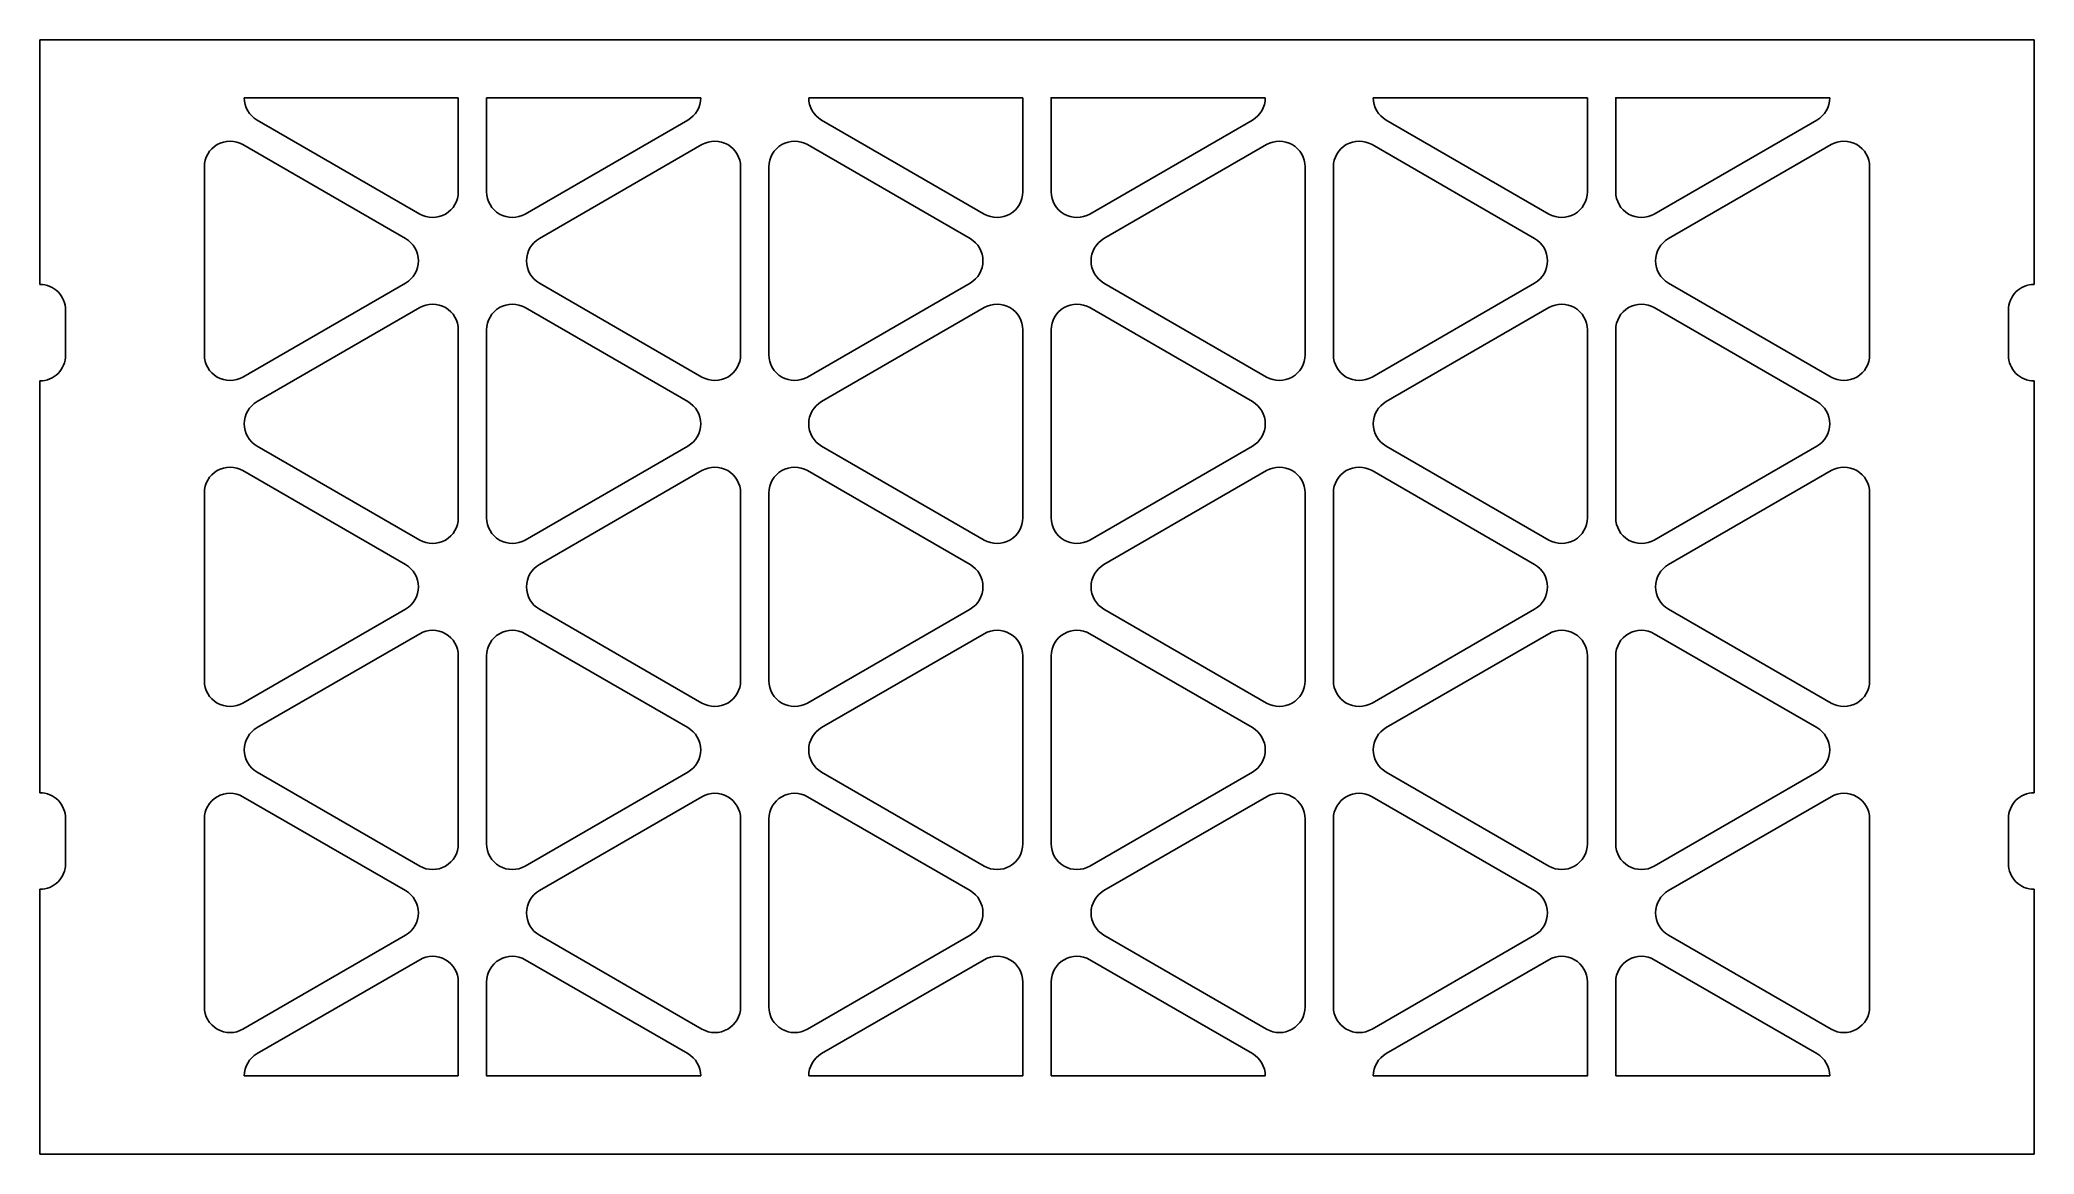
# Model space of a CAD drawing. Header units: millimetres. Extents: x 28 to 183, y 105 to 192.
import ezdxf

# ---------------------------------------------------------------- set-up
doc = ezdxf.new("R2010")
doc.units = ezdxf.units.MM
doc.layers.add('Layer_1', color=7, linetype='CONTINUOUS')

msp = doc.modelspace()

# ---------------------------------------------------------------- linework, layer by layer
at = {"layer": 'Layer_1', "color": 7}
for points in [[(182.5396, 172.856001), (182.5396, 191.856), (27.5396, 191.856), (27.5396, 172.856001)], [(43.421739, 187.356001), (60.061049, 187.356001)], [(60.061049, 187.356001), (60.061049, 180.058692)], [(62.261049, 187.356001), (78.900359, 187.356001)], [(62.261049, 180.058692), (62.261049, 187.356001)], [(87.300359, 187.356001), (103.939669, 187.356001)], [(103.939669, 187.356001), (103.939669, 180.058692)], [(106.139669, 180.058692), (106.139669, 187.356001), (122.77898, 187.356001)], [(131.17898, 187.356001), (147.81829, 187.356001)], [(147.81829, 187.356001), (147.81829, 180.058692)], [(150.01829, 180.058692), (150.01829, 187.356001), (166.6576, 187.356001)], [(57.061049, 178.326641), (44.421739, 185.62395)], [(77.900359, 185.62395), (65.261049, 178.326641)], [(100.939669, 178.326641), (88.300359, 185.62395)], [(121.77898, 185.62395), (109.139669, 178.326641)], [(144.81829, 178.326641), (132.17898, 185.62395)], [(165.6576, 185.62395), (153.01829, 178.326641)], [(43.321739, 183.718694), (55.961049, 176.421385)], [(66.361049, 176.421385), (79.000359, 183.718694)], [(87.200359, 183.718694), (99.839669, 176.421385)], [(110.239669, 176.421385), (122.87898, 183.718694)], [(131.07898, 183.718694), (143.71829, 176.421385)], [(154.11829, 176.421385), (166.7576, 183.718694)], [(40.321739, 167.392025), (40.321739, 181.986643)], [(82.000359, 181.986643), (82.000359, 167.392025)], [(84.200359, 167.392025), (84.200359, 181.986643)], [(125.87898, 181.986643), (125.87898, 167.392025)], [(128.07898, 167.392025), (128.07898, 181.986643)], [(169.7576, 181.986643), (169.7576, 167.392025)], [(55.961049, 172.957283), (43.321739, 165.659974)], [(79.000359, 165.659974), (66.361049, 172.957283)], [(99.839669, 172.957283), (87.200359, 165.659974)], [(122.87898, 165.659974), (110.239669, 172.957283)], [(143.71829, 172.957283), (131.07898, 165.659974)], [(166.7576, 165.659974), (154.11829, 172.957283)], [(29.5396, 170.856001), (29.5396, 167.356001)], [(44.421739, 163.754718), (57.061049, 171.052028)], [(65.261049, 171.052028), (77.900359, 163.754718)], [(88.300359, 163.754718), (100.939669, 171.052028)], [(109.139669, 171.052028), (121.77898, 163.754718)], [(132.17898, 163.754718), (144.81829, 171.052028)], [(153.01829, 171.052028), (165.6576, 163.754718)], [(180.5396, 167.356001), (180.5396, 170.856001)], [(60.061049, 169.319977), (60.061049, 154.725358)], [(62.261049, 154.725358), (62.261049, 169.319977)], [(103.939669, 169.319977), (103.939669, 154.725358)], [(106.139669, 154.725358), (106.139669, 169.319977)], [(147.81829, 169.319977), (147.81829, 154.725358)], [(150.01829, 154.725358), (150.01829, 169.319977)], [(27.5396, 165.356001), (27.5396, 133.356001)], [(182.5396, 133.356001), (182.5396, 165.356001)], [(57.061049, 152.993308), (44.421739, 160.290617)], [(77.900359, 160.290617), (65.261049, 152.993308)], [(100.939669, 152.993308), (88.300359, 160.290617)], [(121.77898, 160.290617), (109.139669, 152.993308)], [(144.81829, 152.993308), (132.17898, 160.290617)], [(165.6576, 160.290617), (153.01829, 152.993308)], [(43.321739, 158.385361), (55.961049, 151.088052)], [(66.361049, 151.088052), (79.000359, 158.385361)], [(87.200359, 158.385361), (99.839669, 151.088052)], [(110.239669, 151.088052), (122.87898, 158.385361)], [(131.07898, 158.385361), (143.71829, 151.088052)], [(154.11829, 151.088052), (166.7576, 158.385361)], [(40.321739, 142.058692), (40.321739, 156.65331)], [(82.000359, 156.65331), (82.000359, 142.058692)], [(84.200359, 142.058692), (84.200359, 156.65331)], [(125.87898, 156.65331), (125.87898, 142.058692)], [(128.07898, 142.058692), (128.07898, 156.65331)], [(169.7576, 156.65331), (169.7576, 142.058692)], [(55.961049, 147.62395), (43.321739, 140.326641)], [(79.000359, 140.326641), (66.361049, 147.62395)], [(99.839669, 147.62395), (87.200359, 140.326641)], [(122.87898, 140.326641), (110.239669, 147.62395)], [(143.71829, 147.62395), (131.07898, 140.326641)], [(166.7576, 140.326641), (154.11829, 147.62395)], [(44.421739, 138.421385), (57.061049, 145.718694)], [(65.261049, 145.718694), (77.900359, 138.421385)], [(88.300359, 138.421385), (100.939669, 145.718694)], [(109.139669, 145.718694), (121.77898, 138.421385)], [(132.17898, 138.421385), (144.81829, 145.718694)], [(153.01829, 145.718694), (165.6576, 138.421385)], [(60.061049, 143.986643), (60.061049, 129.392025)], [(62.261049, 129.392025), (62.261049, 143.986643)], [(103.939669, 143.986643), (103.939669, 129.392025)], [(106.139669, 129.392025), (106.139669, 143.986643)], [(147.81829, 143.986643), (147.81829, 129.392025)], [(150.01829, 129.392025), (150.01829, 143.986643)], [(57.061049, 127.659974), (44.421739, 134.957283)], [(77.900359, 134.957283), (65.261049, 127.659974)], [(100.939669, 127.659974), (88.300359, 134.957283)], [(121.77898, 134.957283), (109.139669, 127.659974)], [(144.81829, 127.659974), (132.17898, 134.957283)], [(165.6576, 134.957283), (153.01829, 127.659974)], [(43.321739, 133.052028), (55.961049, 125.754718)], [(66.361049, 125.754718), (79.000359, 133.052028)], [(87.200359, 133.052028), (99.839669, 125.754718)], [(110.239669, 125.754718), (122.87898, 133.052028)], [(131.07898, 133.052028), (143.71829, 125.754718)], [(154.11829, 125.754718), (166.7576, 133.052028)], [(29.5396, 131.356001), (29.5396, 127.856001)], [(40.321739, 116.725358), (40.321739, 131.319977)], [(82.000359, 131.319977), (82.000359, 116.725358)], [(84.200359, 116.725358), (84.200359, 131.319977)], [(125.87898, 131.319977), (125.87898, 116.725358)], [(128.07898, 116.725358), (128.07898, 131.319977)], [(169.7576, 131.319977), (169.7576, 116.725358)], [(180.5396, 127.856001), (180.5396, 131.356001)], [(27.5396, 125.856001), (27.5396, 105.281204), (182.5396, 105.281204), (182.5396, 125.856001)], [(55.961049, 122.290617), (43.321739, 114.993308)], [(79.000359, 114.993308), (66.361049, 122.290617)], [(99.839669, 122.290617), (87.200359, 114.993308)], [(122.87898, 114.993308), (110.239669, 122.290617)], [(143.71829, 122.290617), (131.07898, 114.993308)], [(166.7576, 114.993308), (154.11829, 122.290617)], [(44.421739, 113.088052), (57.061049, 120.385361)], [(65.261049, 120.385361), (77.900359, 113.088052)], [(88.300359, 113.088052), (100.939669, 120.385361)], [(109.139669, 120.385361), (121.77898, 113.088052)], [(132.17898, 113.088052), (144.81829, 120.385361)], [(153.01829, 120.385361), (165.6576, 113.088052)], [(60.061049, 118.65331), (60.061049, 111.356001)], [(78.900359, 111.356001), (62.261049, 111.356001), (62.261049, 118.65331)], [(103.939669, 118.65331), (103.939669, 111.356001)], [(106.139669, 111.356001), (106.139669, 118.65331)], [(147.81829, 118.65331), (147.81829, 111.356001), (131.17898, 111.356001)], [(150.01829, 111.356001), (150.01829, 118.65331)], [(60.061049, 111.356001), (43.421739, 111.356001)], [(103.939669, 111.356001), (87.300359, 111.356001)], [(122.77898, 111.356001), (106.139669, 111.356001)], [(166.6576, 111.356001), (150.01829, 111.356001)]]:
    msp.add_lwpolyline(points, dxfattribs=at)
for points in [[(82.000359, 181.986643)], [(125.87898, 181.986643)], [(55.961049, 172.957283)], [(84.200359, 167.392025)], [(128.07898, 167.392025)], [(77.900359, 160.290617)], [(121.77898, 160.290617)], [(165.6576, 160.290617)], [(43.321739, 158.385361)], [(87.200359, 158.385361)], [(131.07898, 158.385361)], [(57.061049, 152.993308)], [(100.939669, 152.993308)], [(144.81829, 152.993308)], [(66.361049, 151.088052)], [(110.239669, 151.088052)], [(65.261049, 145.718694)], [(103.939669, 143.986643)], [(147.81829, 143.986643)], [(44.421739, 138.421385)], [(82.000359, 131.319977)], [(106.139669, 129.392025)], [(150.01829, 129.392025)], [(99.839669, 122.290617)], [(143.71829, 122.290617)], [(40.321739, 116.725358)], [(122.87898, 114.993308)], [(78.900359, 111.356001)]]:
    msp.add_lwpolyline(points, close=True, dxfattribs=at)
for points in [[(44.421739, 185.62395), (43.802937, 185.981216), (43.421739, 186.64147), (43.421739, 187.356001)], [(78.900359, 187.356001), (78.900359, 186.64147), (78.519161, 185.981216), (77.900359, 185.62395)], [(88.300359, 185.62395), (87.681557, 185.981216), (87.300359, 186.64147), (87.300359, 187.356001)], [(122.77898, 187.356001), (122.77898, 186.64147), (122.397782, 185.981216), (121.77898, 185.62395)], [(132.17898, 185.62395), (131.560178, 185.981216), (131.17898, 186.64147), (131.17898, 187.356001)], [(166.6576, 187.356001), (166.6576, 186.64147), (166.276402, 185.981216), (165.6576, 185.62395)], [(40.321739, 181.986643), (40.321739, 182.701174), (40.702937, 183.361428), (41.321739, 183.718694)], [(41.321739, 183.718694), (41.940541, 184.07596), (42.702937, 184.07596), (43.321739, 183.718694)], [(79.000359, 183.718694), (79.619161, 184.07596), (80.381557, 184.07596), (81.000359, 183.718694)], [(81.000359, 183.718694), (81.619161, 183.361428), (82.000359, 182.701174), (82.000359, 181.986643)], [(84.200359, 181.986643), (84.200359, 182.701174), (84.581557, 183.361428), (85.200359, 183.718694)], [(85.200359, 183.718694), (85.819161, 184.07596), (86.581557, 184.07596), (87.200359, 183.718694)], [(122.87898, 183.718694), (123.497782, 184.07596), (124.260178, 184.07596), (124.87898, 183.718694)], [(124.87898, 183.718694), (125.497782, 183.361428), (125.87898, 182.701174), (125.87898, 181.986643)], [(128.07898, 181.986643), (128.07898, 182.701174), (128.460178, 183.361428), (129.07898, 183.718694)], [(129.07898, 183.718694), (129.697782, 184.07596), (130.460178, 184.07596), (131.07898, 183.718694)], [(166.7576, 183.718694), (167.376402, 184.07596), (168.138798, 184.07596), (168.7576, 183.718694)], [(168.7576, 183.718694), (169.376402, 183.361428), (169.7576, 182.701174), (169.7576, 181.986643)], [(60.061049, 180.058692), (60.061049, 179.344161), (59.679851, 178.683907), (59.061049, 178.326641)], [(63.261049, 178.326641), (62.642247, 178.683907), (62.261049, 179.344161), (62.261049, 180.058692)], [(103.939669, 180.058692), (103.939669, 179.344161), (103.558471, 178.683907), (102.939669, 178.326641)], [(107.139669, 178.326641), (106.520867, 178.683907), (106.139669, 179.344161), (106.139669, 180.058692)], [(147.81829, 180.058692), (147.81829, 179.344161), (147.437092, 178.683907), (146.81829, 178.326641)], [(151.01829, 178.326641), (150.399488, 178.683907), (150.01829, 179.344161), (150.01829, 180.058692)], [(59.061049, 178.326641), (58.442247, 177.969375), (57.679851, 177.969375), (57.061049, 178.326641)], [(65.261049, 178.326641), (64.642247, 177.969375), (63.879851, 177.969375), (63.261049, 178.326641)], [(102.939669, 178.326641), (102.320867, 177.969375), (101.558471, 177.969375), (100.939669, 178.326641)], [(109.139669, 178.326641), (108.520867, 177.969375), (107.758471, 177.969375), (107.139669, 178.326641)], [(146.81829, 178.326641), (146.199488, 177.969375), (145.437092, 177.969375), (144.81829, 178.326641)], [(153.01829, 178.326641), (152.399488, 177.969375), (151.637092, 177.969375), (151.01829, 178.326641)], [(55.961049, 176.421385), (56.579851, 176.064119), (56.961049, 175.403865), (56.961049, 174.689334)], [(65.361049, 174.689334), (65.361049, 175.403865), (65.742247, 176.064119), (66.361049, 176.421385)], [(99.839669, 176.421385), (100.458471, 176.064119), (100.839669, 175.403865), (100.839669, 174.689334)], [(109.239669, 174.689334), (109.239669, 175.403865), (109.620867, 176.064119), (110.239669, 176.421385)], [(143.71829, 176.421385), (144.337092, 176.064119), (144.71829, 175.403865), (144.71829, 174.689334)], [(153.11829, 174.689334), (153.11829, 175.403865), (153.499488, 176.064119), (154.11829, 176.421385)], [(56.961049, 174.689334), (56.961049, 173.974803), (56.579851, 173.314549), (55.961049, 172.957283)], [(66.361049, 172.957283), (65.742247, 173.314549), (65.361049, 173.974803), (65.361049, 174.689334)], [(100.839669, 174.689334), (100.839669, 173.974803), (100.458471, 173.314549), (99.839669, 172.957283)], [(110.239669, 172.957283), (109.620867, 173.314549), (109.239669, 173.974803), (109.239669, 174.689334)], [(144.71829, 174.689334), (144.71829, 173.974803), (144.337092, 173.314549), (143.71829, 172.957283)], [(154.11829, 172.957283), (153.499488, 173.314549), (153.11829, 173.974803), (153.11829, 174.689334)], [(27.5396, 172.856001), (28.070033, 172.856001), (28.578741, 172.645287), (28.953814, 172.270215)], [(28.953814, 172.270215), (29.328886, 171.895142), (29.5396, 171.386434), (29.5396, 170.856001)], [(180.5396, 170.856001), (180.5396, 171.386434), (180.750314, 171.895142), (181.125386, 172.270215)], [(181.125386, 172.270215), (181.500459, 172.645287), (182.009167, 172.856001), (182.5396, 172.856001)], [(57.061049, 171.052028), (57.679851, 171.409294), (58.442247, 171.409294), (59.061049, 171.052028)], [(59.061049, 171.052028), (59.679851, 170.694762), (60.061049, 170.034508), (60.061049, 169.319977)], [(62.261049, 169.319977), (62.261049, 170.034508), (62.642247, 170.694762), (63.261049, 171.052028)], [(63.261049, 171.052028), (63.879851, 171.409294), (64.642247, 171.409294), (65.261049, 171.052028)], [(100.939669, 171.052028), (101.558471, 171.409294), (102.320867, 171.409294), (102.939669, 171.052028)], [(102.939669, 171.052028), (103.558471, 170.694762), (103.939669, 170.034508), (103.939669, 169.319977)], [(106.139669, 169.319977), (106.139669, 170.034508), (106.520867, 170.694762), (107.139669, 171.052028)], [(107.139669, 171.052028), (107.758471, 171.409294), (108.520867, 171.409294), (109.139669, 171.052028)], [(144.81829, 171.052028), (145.437092, 171.409294), (146.199488, 171.409294), (146.81829, 171.052028)], [(146.81829, 171.052028), (147.437092, 170.694762), (147.81829, 170.034508), (147.81829, 169.319977)], [(150.01829, 169.319977), (150.01829, 170.034508), (150.399488, 170.694762), (151.01829, 171.052028)], [(151.01829, 171.052028), (151.637092, 171.409294), (152.399488, 171.409294), (153.01829, 171.052028)], [(28.953814, 165.941787), (28.578741, 165.566715), (28.070033, 165.356001), (27.5396, 165.356001)], [(29.5396, 167.356001), (29.5396, 166.825568), (29.328886, 166.31686), (28.953814, 165.941787)], [(41.321739, 165.659974), (40.702937, 166.01724), (40.321739, 166.677494), (40.321739, 167.392025)], [(82.000359, 167.392025), (82.000359, 166.677494), (81.619161, 166.01724), (81.000359, 165.659974)], [(85.200359, 165.659974), (84.581557, 166.01724), (84.200359, 166.677494), (84.200359, 167.392025)], [(125.87898, 167.392025), (125.87898, 166.677494), (125.497782, 166.01724), (124.87898, 165.659974)], [(129.07898, 165.659974), (128.460178, 166.01724), (128.07898, 166.677494), (128.07898, 167.392025)], [(169.7576, 167.392025), (169.7576, 166.677494), (169.376402, 166.01724), (168.7576, 165.659974)], [(181.125386, 165.941787), (180.750314, 166.31686), (180.5396, 166.825568), (180.5396, 167.356001)], [(182.5396, 165.356001), (182.009167, 165.356001), (181.500459, 165.566715), (181.125386, 165.941787)], [(43.321739, 165.659974), (42.702937, 165.302708), (41.940541, 165.302708), (41.321739, 165.659974)], [(81.000359, 165.659974), (80.381557, 165.302708), (79.619161, 165.302708), (79.000359, 165.659974)], [(87.200359, 165.659974), (86.581557, 165.302708), (85.819161, 165.302708), (85.200359, 165.659974)], [(124.87898, 165.659974), (124.260178, 165.302708), (123.497782, 165.302708), (122.87898, 165.659974)], [(131.07898, 165.659974), (130.460178, 165.302708), (129.697782, 165.302708), (129.07898, 165.659974)], [(168.7576, 165.659974), (168.138798, 165.302708), (167.376402, 165.302708), (166.7576, 165.659974)], [(43.42174, 162.022667), (43.42174, 162.737198), (43.802937, 163.397452), (44.421739, 163.754718)], [(77.900359, 163.754718), (78.519161, 163.397452), (78.900358, 162.737198), (78.900358, 162.022668)], [(87.30036, 162.022667), (87.30036, 162.737198), (87.681557, 163.397452), (88.300359, 163.754718)], [(121.77898, 163.754718), (122.397782, 163.397452), (122.778979, 162.737198), (122.778979, 162.022668)], [(131.178981, 162.022667), (131.178981, 162.737198), (131.560178, 163.397452), (132.17898, 163.754718)], [(165.6576, 163.754718), (166.276402, 163.397452), (166.657599, 162.737198), (166.657599, 162.022667)], [(44.421739, 160.290617), (43.802937, 160.647883), (43.42174, 161.308137), (43.42174, 162.022667)], [(78.900358, 162.022668), (78.900358, 161.308137), (78.519161, 160.647883), (77.900359, 160.290617)], [(88.300359, 160.290617), (87.681557, 160.647883), (87.30036, 161.308137), (87.30036, 162.022667)], [(122.778979, 162.022668), (122.778979, 161.308137), (122.397782, 160.647883), (121.77898, 160.290617)], [(132.17898, 160.290617), (131.560178, 160.647883), (131.178981, 161.308137), (131.178981, 162.022667)], [(166.657599, 162.022667), (166.657599, 161.308137), (166.276402, 160.647883), (165.6576, 160.290617)], [(40.321739, 156.65331), (40.321739, 157.367841), (40.702937, 158.028095), (41.321739, 158.385361)], [(41.321739, 158.385361), (41.940541, 158.742627), (42.702937, 158.742627), (43.321739, 158.385361)], [(79.000359, 158.385361), (79.619161, 158.742627), (80.381557, 158.742627), (81.000359, 158.385361)], [(81.000359, 158.385361), (81.619161, 158.028095), (82.000359, 157.367841), (82.000359, 156.65331)], [(84.200359, 156.65331), (84.200359, 157.367841), (84.581557, 158.028095), (85.200359, 158.385361)], [(85.200359, 158.385361), (85.819161, 158.742627), (86.581557, 158.742627), (87.200359, 158.385361)], [(122.87898, 158.385361), (123.497782, 158.742627), (124.260178, 158.742627), (124.87898, 158.385361)], [(124.87898, 158.385361), (125.497782, 158.028095), (125.87898, 157.367841), (125.87898, 156.65331)], [(128.07898, 156.65331), (128.07898, 157.367841), (128.460178, 158.028095), (129.07898, 158.385361)], [(129.07898, 158.385361), (129.697782, 158.742627), (130.460178, 158.742627), (131.07898, 158.385361)], [(166.7576, 158.385361), (167.376402, 158.742627), (168.138798, 158.742627), (168.7576, 158.385361)], [(168.7576, 158.385361), (169.376402, 158.028095), (169.7576, 157.367841), (169.7576, 156.65331)], [(60.061049, 154.725358), (60.061049, 154.010827), (59.679851, 153.350573), (59.061049, 152.993308)], [(63.261049, 152.993308), (62.642247, 153.350573), (62.261049, 154.010827), (62.261049, 154.725358)], [(103.939669, 154.725358), (103.939669, 154.010827), (103.558471, 153.350573), (102.939669, 152.993308)], [(107.139669, 152.993308), (106.520867, 153.350573), (106.139669, 154.010827), (106.139669, 154.725358)], [(147.81829, 154.725358), (147.81829, 154.010827), (147.437092, 153.350573), (146.81829, 152.993308)], [(151.01829, 152.993308), (150.399488, 153.350573), (150.01829, 154.010827), (150.01829, 154.725358)], [(59.061049, 152.993308), (58.442247, 152.636042), (57.679851, 152.636042), (57.061049, 152.993308)], [(65.261049, 152.993308), (64.642247, 152.636042), (63.879851, 152.636042), (63.261049, 152.993308)], [(102.939669, 152.993308), (102.320867, 152.636042), (101.558471, 152.636042), (100.939669, 152.993308)], [(109.139669, 152.993308), (108.520867, 152.636042), (107.758471, 152.636042), (107.139669, 152.993308)], [(146.81829, 152.993308), (146.199488, 152.636042), (145.437092, 152.636042), (144.81829, 152.993308)], [(153.01829, 152.993308), (152.399488, 152.636042), (151.637092, 152.636042), (151.01829, 152.993308)], [(55.961049, 151.088052), (56.579851, 150.730786), (56.961049, 150.070532), (56.961049, 149.356001)], [(65.361049, 149.356001), (65.361049, 150.070532), (65.742247, 150.730786), (66.361049, 151.088052)], [(99.839669, 151.088052), (100.458471, 150.730786), (100.839669, 150.070532), (100.839669, 149.356001)], [(109.239669, 149.356001), (109.239669, 150.070532), (109.620867, 150.730786), (110.239669, 151.088052)], [(143.71829, 151.088052), (144.337092, 150.730786), (144.71829, 150.070532), (144.71829, 149.356001)], [(153.11829, 149.356001), (153.11829, 150.070532), (153.499488, 150.730786), (154.11829, 151.088052)], [(56.961049, 149.356001), (56.961049, 148.64147), (56.579851, 147.981216), (55.961049, 147.62395)], [(66.361049, 147.62395), (65.742247, 147.981216), (65.361049, 148.64147), (65.361049, 149.356001)], [(100.839669, 149.356001), (100.839669, 148.64147), (100.458471, 147.981216), (99.839669, 147.62395)], [(110.239669, 147.62395), (109.620867, 147.981216), (109.239669, 148.64147), (109.239669, 149.356001)], [(144.71829, 149.356001), (144.71829, 148.64147), (144.337092, 147.981216), (143.71829, 147.62395)], [(154.11829, 147.62395), (153.499488, 147.981216), (153.11829, 148.64147), (153.11829, 149.356001)], [(57.061049, 145.718694), (57.679851, 146.07596), (58.442247, 146.07596), (59.061049, 145.718694)], [(59.061049, 145.718694), (59.679851, 145.361428), (60.061049, 144.701174), (60.061049, 143.986643)], [(62.261049, 143.986643), (62.261049, 144.701174), (62.642247, 145.361428), (63.261049, 145.718694)], [(63.261049, 145.718694), (63.879851, 146.07596), (64.642247, 146.07596), (65.261049, 145.718694)], [(100.939669, 145.718694), (101.558471, 146.07596), (102.320867, 146.07596), (102.939669, 145.718694)], [(102.939669, 145.718694), (103.558471, 145.361428), (103.939669, 144.701174), (103.939669, 143.986643)], [(106.139669, 143.986643), (106.139669, 144.701174), (106.520867, 145.361428), (107.139669, 145.718694)], [(107.139669, 145.718694), (107.758471, 146.07596), (108.520867, 146.07596), (109.139669, 145.718694)], [(144.81829, 145.718694), (145.437092, 146.07596), (146.199488, 146.07596), (146.81829, 145.718694)], [(146.81829, 145.718694), (147.437092, 145.361428), (147.81829, 144.701174), (147.81829, 143.986643)], [(150.01829, 143.986643), (150.01829, 144.701174), (150.399488, 145.361428), (151.01829, 145.718694)], [(151.01829, 145.718694), (151.637092, 146.07596), (152.399488, 146.07596), (153.01829, 145.718694)], [(41.321739, 140.326641), (40.702937, 140.683907), (40.321739, 141.344161), (40.321739, 142.058692)], [(82.000359, 142.058692), (82.000359, 141.344161), (81.619161, 140.683907), (81.000359, 140.326641)], [(85.200359, 140.326641), (84.581557, 140.683907), (84.200359, 141.344161), (84.200359, 142.058692)], [(125.87898, 142.058692), (125.87898, 141.344161), (125.497782, 140.683907), (124.87898, 140.326641)], [(129.07898, 140.326641), (128.460178, 140.683907), (128.07898, 141.344161), (128.07898, 142.058692)], [(169.7576, 142.058692), (169.7576, 141.344161), (169.376402, 140.683907), (168.7576, 140.326641)], [(43.321739, 140.326641), (42.702937, 139.969375), (41.940541, 139.969375), (41.321739, 140.326641)], [(81.000359, 140.326641), (80.381557, 139.969375), (79.619161, 139.969375), (79.000359, 140.326641)], [(87.200359, 140.326641), (86.581557, 139.969375), (85.819161, 139.969375), (85.200359, 140.326641)], [(124.87898, 140.326641), (124.260178, 139.969375), (123.497782, 139.969375), (122.87898, 140.326641)], [(131.07898, 140.326641), (130.460178, 139.969375), (129.697782, 139.969375), (129.07898, 140.326641)], [(168.7576, 140.326641), (168.138798, 139.969375), (167.376402, 139.969375), (166.7576, 140.326641)], [(43.421739, 136.689334), (43.421739, 137.403865), (43.802937, 138.064119), (44.421739, 138.421385)], [(77.900359, 138.421385), (78.519161, 138.064119), (78.900359, 137.403865), (78.900359, 136.689334)], [(87.300359, 136.689334), (87.300359, 137.403865), (87.681557, 138.064119), (88.300359, 138.421385)], [(121.77898, 138.421385), (122.397782, 138.064119), (122.77898, 137.403865), (122.77898, 136.689334)], [(131.17898, 136.689334), (131.17898, 137.403865), (131.560178, 138.064119), (132.17898, 138.421385)], [(165.6576, 138.421385), (166.276402, 138.064119), (166.6576, 137.403865), (166.6576, 136.689334)], [(44.421739, 134.957283), (43.802937, 135.314549), (43.421739, 135.974803), (43.421739, 136.689334)], [(78.900359, 136.689334), (78.900359, 135.974803), (78.519161, 135.314549), (77.900359, 134.957283)], [(88.300359, 134.957283), (87.681557, 135.314549), (87.300359, 135.974803), (87.300359, 136.689334)], [(122.77898, 136.689334), (122.77898, 135.974803), (122.397782, 135.314549), (121.77898, 134.957283)], [(132.17898, 134.957283), (131.560178, 135.314549), (131.17898, 135.974803), (131.17898, 136.689334)], [(166.6576, 136.689334), (166.6576, 135.974803), (166.276402, 135.314549), (165.6576, 134.957283)], [(27.5396, 133.356001), (28.070033, 133.356001), (28.578741, 133.145287), (28.953814, 132.770215)], [(41.321739, 133.052028), (41.940541, 133.409294), (42.702937, 133.409294), (43.321739, 133.052028)], [(79.000359, 133.052028), (79.619161, 133.409294), (80.381557, 133.409294), (81.000359, 133.052028)], [(85.200359, 133.052028), (85.819161, 133.409294), (86.581557, 133.409294), (87.200359, 133.052028)], [(122.87898, 133.052028), (123.497782, 133.409294), (124.260178, 133.409294), (124.87898, 133.052028)], [(129.07898, 133.052028), (129.697782, 133.409294), (130.460178, 133.409294), (131.07898, 133.052028)], [(166.7576, 133.052028), (167.376402, 133.409294), (168.138798, 133.409294), (168.7576, 133.052028)], [(181.125386, 132.770215), (181.500459, 133.145287), (182.009167, 133.356001), (182.5396, 133.356001)], [(28.953814, 132.770215), (29.328886, 132.395142), (29.5396, 131.886434), (29.5396, 131.356001)], [(40.321739, 131.319977), (40.321739, 132.034508), (40.702937, 132.694762), (41.321739, 133.052028)], [(81.000359, 133.052028), (81.619161, 132.694762), (82.000359, 132.034508), (82.000359, 131.319977)], [(84.200359, 131.319977), (84.200359, 132.034508), (84.581557, 132.694762), (85.200359, 133.052028)], [(124.87898, 133.052028), (125.497782, 132.694762), (125.87898, 132.034508), (125.87898, 131.319977)], [(128.07898, 131.319977), (128.07898, 132.034508), (128.460178, 132.694762), (129.07898, 133.052028)], [(168.7576, 133.052028), (169.376402, 132.694762), (169.7576, 132.034508), (169.7576, 131.319977)], [(180.5396, 131.356001), (180.5396, 131.886434), (180.750314, 132.395142), (181.125386, 132.770215)], [(60.061049, 129.392025), (60.061049, 128.677494), (59.679851, 128.01724), (59.061049, 127.659974)], [(63.261049, 127.659974), (62.642247, 128.01724), (62.261049, 128.677494), (62.261049, 129.392025)], [(103.939669, 129.392025), (103.939669, 128.677494), (103.558471, 128.01724), (102.939669, 127.659974)], [(107.139669, 127.659974), (106.520867, 128.01724), (106.139669, 128.677494), (106.139669, 129.392025)], [(147.81829, 129.392025), (147.81829, 128.677494), (147.437092, 128.01724), (146.81829, 127.659974)], [(151.01829, 127.659974), (150.399488, 128.01724), (150.01829, 128.677494), (150.01829, 129.392025)], [(29.5396, 127.856001), (29.5396, 127.325568), (29.328886, 126.81686), (28.953814, 126.441787)], [(59.061049, 127.659974), (58.442247, 127.302708), (57.679851, 127.302708), (57.061049, 127.659974)], [(65.261049, 127.659974), (64.642247, 127.302708), (63.879851, 127.302708), (63.261049, 127.659974)], [(102.939669, 127.659974), (102.320867, 127.302708), (101.558471, 127.302708), (100.939669, 127.659974)], [(109.139669, 127.659974), (108.520867, 127.302708), (107.758471, 127.302708), (107.139669, 127.659974)], [(146.81829, 127.659974), (146.199488, 127.302708), (145.437092, 127.302708), (144.81829, 127.659974)], [(153.01829, 127.659974), (152.399488, 127.302708), (151.637092, 127.302708), (151.01829, 127.659974)], [(181.125386, 126.441787), (180.750314, 126.81686), (180.5396, 127.325568), (180.5396, 127.856001)], [(28.953814, 126.441787), (28.578741, 126.066715), (28.070033, 125.856001), (27.5396, 125.856001)], [(55.961049, 125.754718), (56.579851, 125.397452), (56.961048, 124.737198), (56.961048, 124.022667)], [(65.36105, 124.022667), (65.36105, 124.737198), (65.742247, 125.397452), (66.361049, 125.754718)], [(99.839669, 125.754718), (100.458471, 125.397452), (100.839668, 124.737198), (100.839668, 124.022668)], [(109.23967, 124.022667), (109.23967, 124.737198), (109.620867, 125.397452), (110.239669, 125.754718)], [(143.71829, 125.754718), (144.337092, 125.397452), (144.718289, 124.737198), (144.718289, 124.022668)], [(153.118291, 124.022667), (153.118291, 124.737198), (153.499488, 125.397452), (154.11829, 125.754718)], [(182.5396, 125.856001), (182.009167, 125.856001), (181.500459, 126.066715), (181.125386, 126.441787)], [(56.961048, 124.022667), (56.961048, 123.308137), (56.579851, 122.647883), (55.961049, 122.290617)], [(66.361049, 122.290617), (65.742247, 122.647883), (65.36105, 123.308137), (65.36105, 124.022667)], [(100.839668, 124.022668), (100.839668, 123.308137), (100.458471, 122.647883), (99.839669, 122.290617)], [(110.239669, 122.290617), (109.620867, 122.647883), (109.23967, 123.308137), (109.23967, 124.022667)], [(144.718289, 124.022668), (144.718289, 123.308137), (144.337092, 122.647883), (143.71829, 122.290617)], [(154.11829, 122.290617), (153.499488, 122.647883), (153.118291, 123.308137), (153.118291, 124.022667)], [(57.061049, 120.385361), (57.679851, 120.742627), (58.442247, 120.742627), (59.061049, 120.385361)], [(59.061049, 120.385361), (59.679851, 120.028095), (60.061049, 119.367841), (60.061049, 118.65331)], [(62.261049, 118.65331), (62.261049, 119.367841), (62.642247, 120.028095), (63.261049, 120.385361)], [(63.261049, 120.385361), (63.879851, 120.742627), (64.642247, 120.742627), (65.261049, 120.385361)], [(100.939669, 120.385361), (101.558471, 120.742627), (102.320867, 120.742627), (102.939669, 120.385361)], [(102.939669, 120.385361), (103.558471, 120.028095), (103.939669, 119.367841), (103.939669, 118.65331)], [(106.139669, 118.65331), (106.139669, 119.367841), (106.520867, 120.028095), (107.139669, 120.385361)], [(107.139669, 120.385361), (107.758471, 120.742627), (108.520867, 120.742627), (109.139669, 120.385361)], [(144.81829, 120.385361), (145.437092, 120.742627), (146.199488, 120.742627), (146.81829, 120.385361)], [(146.81829, 120.385361), (147.437092, 120.028095), (147.81829, 119.367841), (147.81829, 118.65331)], [(150.01829, 118.65331), (150.01829, 119.367841), (150.399488, 120.028095), (151.01829, 120.385361)], [(151.01829, 120.385361), (151.637092, 120.742627), (152.399488, 120.742627), (153.01829, 120.385361)], [(41.321739, 114.993308), (40.702937, 115.350573), (40.321739, 116.010827), (40.321739, 116.725358)], [(82.000359, 116.725358), (82.000359, 116.010827), (81.619161, 115.350573), (81.000359, 114.993308)], [(85.200359, 114.993308), (84.581557, 115.350573), (84.200359, 116.010827), (84.200359, 116.725358)], [(125.87898, 116.725358), (125.87898, 116.010827), (125.497782, 115.350573), (124.87898, 114.993308)], [(129.07898, 114.993308), (128.460178, 115.350573), (128.07898, 116.010827), (128.07898, 116.725358)], [(169.7576, 116.725358), (169.7576, 116.010827), (169.376402, 115.350573), (168.7576, 114.993308)], [(43.321739, 114.993308), (42.702937, 114.636042), (41.940541, 114.636042), (41.321739, 114.993308)], [(81.000359, 114.993308), (80.381557, 114.636042), (79.619161, 114.636042), (79.000359, 114.993308)], [(87.200359, 114.993308), (86.581557, 114.636042), (85.819161, 114.636042), (85.200359, 114.993308)], [(124.87898, 114.993308), (124.260178, 114.636042), (123.497782, 114.636042), (122.87898, 114.993308)], [(131.07898, 114.993308), (130.460178, 114.636042), (129.697782, 114.636042), (129.07898, 114.993308)], [(168.7576, 114.993308), (168.138798, 114.636042), (167.376402, 114.636042), (166.7576, 114.993308)], [(43.421739, 111.356001), (43.421739, 112.070532), (43.802937, 112.730786), (44.421739, 113.088052)], [(77.900359, 113.088052), (78.519161, 112.730786), (78.900359, 112.070532), (78.900359, 111.356001)], [(87.300359, 111.356001), (87.300359, 112.070532), (87.681557, 112.730786), (88.300359, 113.088052)], [(121.77898, 113.088052), (122.397782, 112.730786), (122.77898, 112.070532), (122.77898, 111.356001)], [(131.17898, 111.356001), (131.17898, 112.070532), (131.560178, 112.730786), (132.17898, 113.088052)], [(165.6576, 113.088052), (166.276402, 112.730786), (166.6576, 112.070532), (166.6576, 111.356001)]]:
    msp.add_open_spline(points, degree=3, dxfattribs=at)

doc.saveas('drawing.dxf')
